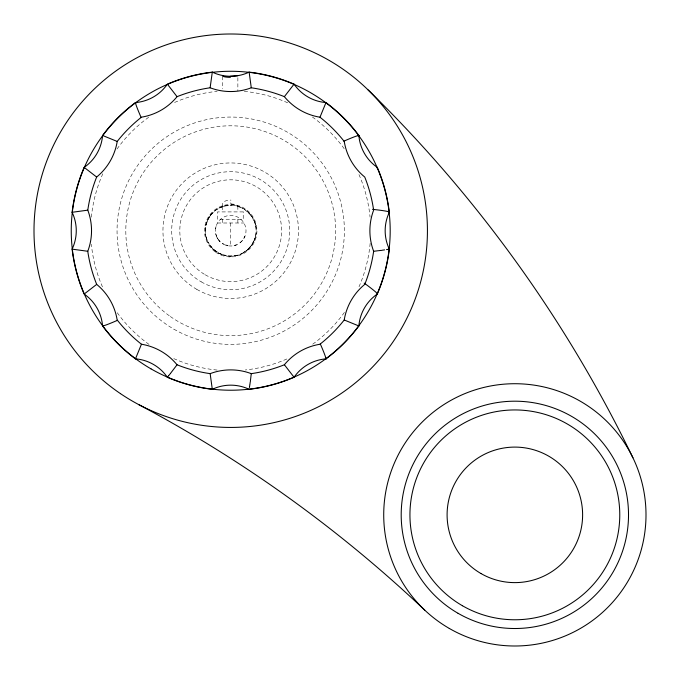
<?xml version="1.0" encoding="UTF-8"?>
<svg xmlns="http://www.w3.org/2000/svg" width="680" height="680" viewBox="0 0 680 680"><rect width="100%" height="100%" fill="white"/><g stroke="black" fill="none" stroke-linecap="round" stroke-linejoin="round"><path stroke-width="0.51" stroke-dasharray="3.4 2.55" d="M207.043 221.34L205.369 228.344L205.292 232.084L206.244 223.712M215.704 227.876L215.56 228.811L216.138 226.159M255.187 237.72L253.325 242.403M205.989 224.655L209.406 216.784M252.017 244.647L255.076 238.094L255.893 234.447L255.748 235.348C257.303 225.837 254.175 217.303 246.755 210.953M244.409 237.481L244.919 236.334L242.479 240.456L239.071 243.5M207.145 221.102L210.944 214.684L214.668 210.953M248.719 248.719L253.733 241.578M208.803 217.753L210.953 214.668M242.403 253.325L246.891 250.368L251.889 244.834M210.944 214.684L216.435 209.635L221.34 207.043M246.755 250.478L249.594 247.792M246.891 250.368L240.082 254.379L240.499 254.218L236.954 255.391L230.715 256.173L226.083 255.748M219.019 208.106L224.281 206.082M235.382 245.259L236.334 244.919L233.665 245.701M223.388 206.338L225.463 205.802M237.72 255.187L229.525 256.139L221.34 254.379M224.459 206.04L231.795 205.283M225.683 205.76L226.899 205.547M230.231 202.988L230.715 202.988M230.231 205.267L230.715 205.258M217.532 222.998L243.899 222.998M234.745 205.581L236.249 205.87M226.721 245.454L227.936 245.735L222.36 243.5M236.835 206.006L242.403 208.106M219.019 253.325L225.82 255.697M240.082 207.043L244.647 209.406L244.077 209.049L250.478 214.668M214.668 250.478L222.207 254.711M209.406 244.647L212.781 248.778L218.79 253.206M212.713 248.719L215.619 251.209M219.343 240.907L219.912 241.51L218.237 239.522M212.781 248.778L208.106 242.403L208.318 242.802L206.244 237.72M249.73 213.792L254.379 221.34M217.311 238.042L217.931 239.071L216.58 236.496M207.043 240.082L205.683 235.348L205.768 235.799L205.258 230.715M216.512 236.334L215.696 233.495M255.102 223.414L255.901 227.026M237.864 77.698L237.864 90.891M237.864 206.117L237.864 211.913M237.864 219.249L237.864 222.998M230.715 222.998L230.715 245.99M222.589 76.517L222.589 88.884M222.589 206.414L222.589 211.913M222.589 219.249L222.589 222.998M370.158 243.296A140.004 140.004 0 0 1 358.964 286.875M344.411 312.418A140.004 140.004 0 0 1 312.418 344.411M286.875 358.964A140.004 140.004 0 0 1 245.284 369.962M217.141 370.065A140.004 140.004 0 0 1 172.72 358.148M149.013 344.411A140.004 140.004 0 0 1 117.019 312.418M102.468 286.875A140.004 140.004 0 0 1 91.366 244.29M91.366 217.141A140.004 140.004 0 0 1 103.284 172.72M117.019 149.013A140.004 140.004 0 0 1 149.846 116.424M174.556 102.468A140.004 140.004 0 0 1 217.141 91.366M244.29 91.366A140.004 140.004 0 0 1 287.793 102.867M312.418 117.019A140.004 140.004 0 0 1 344.411 149.013M358.964 174.556A140.004 140.004 0 0 1 370.065 217.141M231.345 204.025A7.616 2.236 -1.1 0 1 237.822 206.117M230.681 203.516A7.454 0.748 32.1 0 1 232.934 204.969M223.04 206.44A7.446 4.437 -1 0 1 223.899 201.9A7.446 4.437 -1 0 1 231.013 200.132M243.236 211.913L217.489 211.913L217.489 219.249L243.236 219.249L243.236 211.913M217.982 252.756A25.457 25.457 0 0 0 256.173 230.715A25.457 25.457 0 0 0 217.982 208.667A25.457 25.457 0 0 0 217.982 252.756M205.258 274.805A50.915 50.915 0 0 0 281.622 230.715A50.915 50.915 0 0 0 205.258 186.626A50.915 50.915 0 0 0 205.258 274.805M223.065 243.967A15.3 15.3 0 0 0 246.016 230.715A15.3 15.3 0 0 0 223.065 217.464A15.3 15.3 0 0 0 223.065 243.967M196.834 289.391A67.753 67.753 0 0 0 298.469 230.715A67.753 67.753 0 0 0 196.834 172.031A67.753 67.753 0 0 0 196.834 289.391M201.203 281.826A59.016 59.016 0 0 0 289.731 230.715A59.016 59.016 0 0 0 201.203 179.605A59.016 59.016 0 0 0 201.203 281.826M173.885 329.146A113.654 113.654 0 0 0 344.369 230.715A113.654 113.654 0 0 0 173.885 132.285A113.654 113.654 0 0 0 173.885 329.146M170.306 316.489A104.916 104.916 0 0 0 335.206 240.142A104.916 104.916 0 0 0 186.635 135.507A104.916 104.916 0 0 0 170.306 316.489M215.611 252.161A26.231 26.231 0 0 0 256.836 233.07A26.231 26.231 0 0 0 219.691 206.916A26.231 26.231 0 0 0 215.611 252.161"/><path stroke-width="1.02" d="M210.154 87.788A58.191 58.191 0 0 0 251.277 87.788A144.406 144.406 0 0 1 284.368 96.653A58.191 58.191 0 0 0 319.982 117.215A144.406 144.406 0 0 1 344.258 141.508A57.758 57.758 0 0 0 364.752 177.055A144.406 144.406 0 0 1 373.635 210.154A58.191 58.191 0 0 0 373.643 251.269A144.406 144.406 0 0 1 364.769 284.368A58.191 58.191 0 0 0 344.216 319.982A144.406 144.406 0 0 1 319.914 344.267A57.758 57.758 0 0 0 284.385 364.752A144.406 144.406 0 0 1 251.277 373.651A58.191 58.191 0 0 0 210.154 373.643A144.406 144.406 0 0 1 177.038 364.777A58.191 58.191 0 0 0 141.448 344.216A144.406 144.406 0 0 1 117.147 319.931A57.758 57.758 0 0 0 96.679 284.385A144.406 144.406 0 0 1 87.771 251.285A58.191 58.191 0 0 0 87.788 210.154A144.406 144.406 0 0 1 96.636 177.055A58.191 58.191 0 0 0 117.215 141.448A144.406 144.406 0 0 1 141.491 117.164A57.758 57.758 0 0 0 177.046 96.679A144.406 144.406 0 0 1 210.129 87.779L212.296 72.131A42.916 42.916 0 0 0 249.135 72.114A159.664 159.664 0 0 1 294.066 84.15A42.916 42.916 0 0 0 325.966 102.57A159.664 159.664 0 0 1 358.861 135.464A42.916 42.916 0 0 0 377.273 167.365A159.664 159.664 0 0 1 389.317 212.304A42.916 42.916 0 0 0 389.317 249.135A159.664 159.664 0 0 1 377.273 294.066A42.916 42.916 0 0 0 358.861 325.966L358.751 325.924M251.277 373.643L250.376 381.115M250.274 381.795L249.875 384.625M249.781 385.212L249.628 386.257M249.551 386.716L249.424 387.524M325.771 103.079L319.982 117.215M141.448 344.216L135.473 358.844A42.916 42.916 0 0 1 167.365 377.273A159.664 159.664 0 0 0 212.296 389.317A42.916 42.916 0 0 1 249.135 389.317A159.664 159.664 0 0 0 294.066 377.273A42.916 42.916 0 0 1 325.975 358.861A159.664 159.664 0 0 0 358.87 325.941M284.376 96.662L294.058 84.167M177.055 364.769L170.527 373.346M170.161 373.813L168.759 375.564M168.512 375.861L167.407 377.221M102.603 325.916L102.714 325.839A12.47 0.952 -1.8 0 1 102.833 325.805L103.394 325.575M96.671 284.393L84.822 293.548M376.762 167.773L377.204 167.416M358.028 135.847L358.827 135.516A15.257 0.901 -28.6 0 0 358.751 135.413M358.717 135.592L358.734 135.575A12.47 0.952 -1.8 0 1 358.598 135.618M237.855 75.667L230.35 76.262M389.274 249.135L388.442 249.279M135.481 358.87A159.664 159.664 0 0 1 102.57 325.966A42.916 42.916 0 0 0 84.15 294.066A159.664 159.664 0 0 1 72.114 249.126A42.916 42.916 0 0 0 72.114 212.296L87.788 210.154M388.17 249.322L387.702 249.399M387.345 249.458L386.503 249.594M384.625 249.875L381.795 250.282M381.115 250.376L378.284 250.742M377.561 250.826L373.643 251.269M87.788 251.277L72.182 249.144M102.587 135.473L117.215 141.448M358.708 325.907L344.216 319.982M96.662 177.055L84.167 167.373A42.916 42.916 0 0 0 102.57 135.464A159.664 159.664 0 0 1 135.464 102.57A42.916 42.916 0 0 0 167.365 84.15A159.664 159.664 0 0 1 212.304 72.114M135.413 102.612A15.257 0.901 61.4 0 0 135.413 102.68L135.847 103.394M325.881 358.776L325.856 358.734A12.47 0.952 88.2 0 1 325.805 358.598L325.601 358.096M177.038 96.671L167.883 84.822M284.393 364.76L294.032 377.221M249.152 72.224L251.277 87.788M212.296 389.3L210.154 373.643M72.114 212.296A159.664 159.664 0 0 1 84.15 167.365M117.589 320.263A15.852 0.926 -23.7 0 1 102.442 326.017M320.263 343.842A15.852 0.926 66.3 0 1 326.017 358.989M326.009 358.751A15.257 0.901 61.4 0 1 326.009 358.819M364.2 283.101A15.563 0.944 36.2 0 1 377.204 294.015M343.842 141.168A15.852 0.926 -23.7 0 1 358.989 135.405M141.168 117.589A15.852 0.926 66.3 0 1 135.405 102.442M135.592 102.765A12.47 0.952 88.2 0 1 135.618 102.833M372.512 209.346A15.563 0.935 6.2 0 1 389.224 212.287M230.375 77.359A7.616 1.419 0.7 0 1 222.81 75.505M138.448 404.447A1311.431 1311.431 0 0 1 424.719 610.113M368.092 89.922A1311.431 1311.431 0 0 1 632.927 457.785M150.986 368.857A159.469 159.469 0 0 0 390.192 230.75A159.469 159.469 0 0 0 150.986 92.641A159.469 159.469 0 0 0 150.986 368.857M120.454 393.626A196.715 196.715 0 0 0 426.929 244.749A196.715 196.715 0 0 0 144.763 53.771A196.715 196.715 0 0 0 120.454 393.626M449.285 628.431A131.147 131.147 0 0 0 646 514.854A131.147 131.147 0 0 0 449.285 401.285A131.147 131.147 0 0 0 449.285 628.431M102.612 326.009A15.257 0.901 -28.6 0 0 102.68 326.009M458.031 613.284A113.654 113.654 0 0 0 628.515 514.854A113.654 113.654 0 0 0 458.031 416.423A113.654 113.654 0 0 0 458.031 613.284M462.4 605.718A104.916 104.916 0 0 0 619.769 514.854A104.916 104.916 0 0 0 462.4 423.997A104.916 104.916 0 0 0 462.4 605.718M480.981 573.538A67.753 67.753 0 0 0 582.615 514.854A67.753 67.753 0 0 0 480.981 456.178A67.753 67.753 0 0 0 480.981 573.538"/></g></svg>
